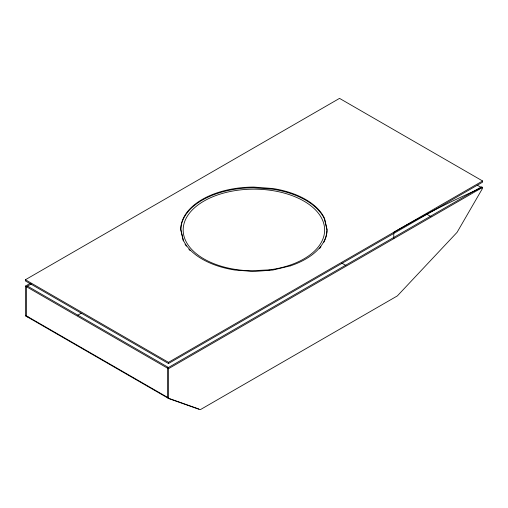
<?xml version="1.0" encoding="UTF-8"?>
<svg xmlns="http://www.w3.org/2000/svg" width="508" height="508" viewBox="0 0 508 508"><rect width="100%" height="100%" fill="white"/><g stroke="black" fill="none" stroke-linecap="round" stroke-linejoin="round"><path stroke-width="0.76" d="M25.4 279.743L339.528 98.381L482.6 180.981L482.6 182.162L168.472 363.525L25.4 280.924L25.4 279.743L168.472 362.344L482.6 180.981M198.876 409.01L167.811 397.999L167.418 397.281L167.418 368.103L481.546 186.779L482.6 187.382L482.6 188.246L457.067 232.34L397.339 295.916L200.59 409.505L199.93 409.619L168.859 398.609L25.794 316.008L25.4 315.29L25.4 286.112L30.213 283.337M31.261 283.94L26.454 286.722L26.454 315.9L26.841 316.617L29.064 317.405M77.794 315.201L81.223 313.22M25.4 286.112L168.472 368.713L482.6 187.382A1010.215 583.248 -60 0 0 438.271 208.178L430.86 211.963A1010.215 583.248 -60 0 0 393.77 232.27L393.77 238.658M25.794 316.008L27.273 316.535M477.38 185.23L480.866 187.242M426.866 214.255L430.975 216.63M341.814 263.119L345.923 265.487M27.502 286.112L168.472 367.5M25.4 315.29L168.472 397.891L168.859 398.609M327.006 229.997L324.517 219.075A73.101 42.202 0 0 0 272.828 189.23L253.905 187.795A73.101 42.202 0 0 0 180.804 229.997L183.299 240.925M168.472 362.344L168.472 363.525M168.472 368.713L168.472 397.891M326.993 230.727A73.101 42.202 0 0 1 324.834 240.214M324.517 240.925A73.101 42.202 0 0 1 323.863 242.24M320.973 246.786A73.101 42.202 0 0 1 319.456 248.679M190.017 250.507A73.101 42.202 0 0 1 188.893 249.295M186.373 246.151A73.101 42.202 0 0 1 185.071 244.208M290.455 265.836L272.828 270.053L253.905 271.488L234.988 270.053A73.101 42.202 0 0 1 183.299 240.208L180.804 229.286A73.101 42.202 0 0 1 253.905 187.084L272.828 188.519A73.101 42.202 0 0 1 324.517 218.364L327.006 229.286A73.101 42.202 0 0 1 290.455 265.836M269.081 269.888L250.685 270.796A70.739 40.843 0 0 1 191.224 211.068A70.739 40.843 0 0 1 310.109 205.2A70.739 40.843 0 0 1 269.081 269.888"/></g></svg>
